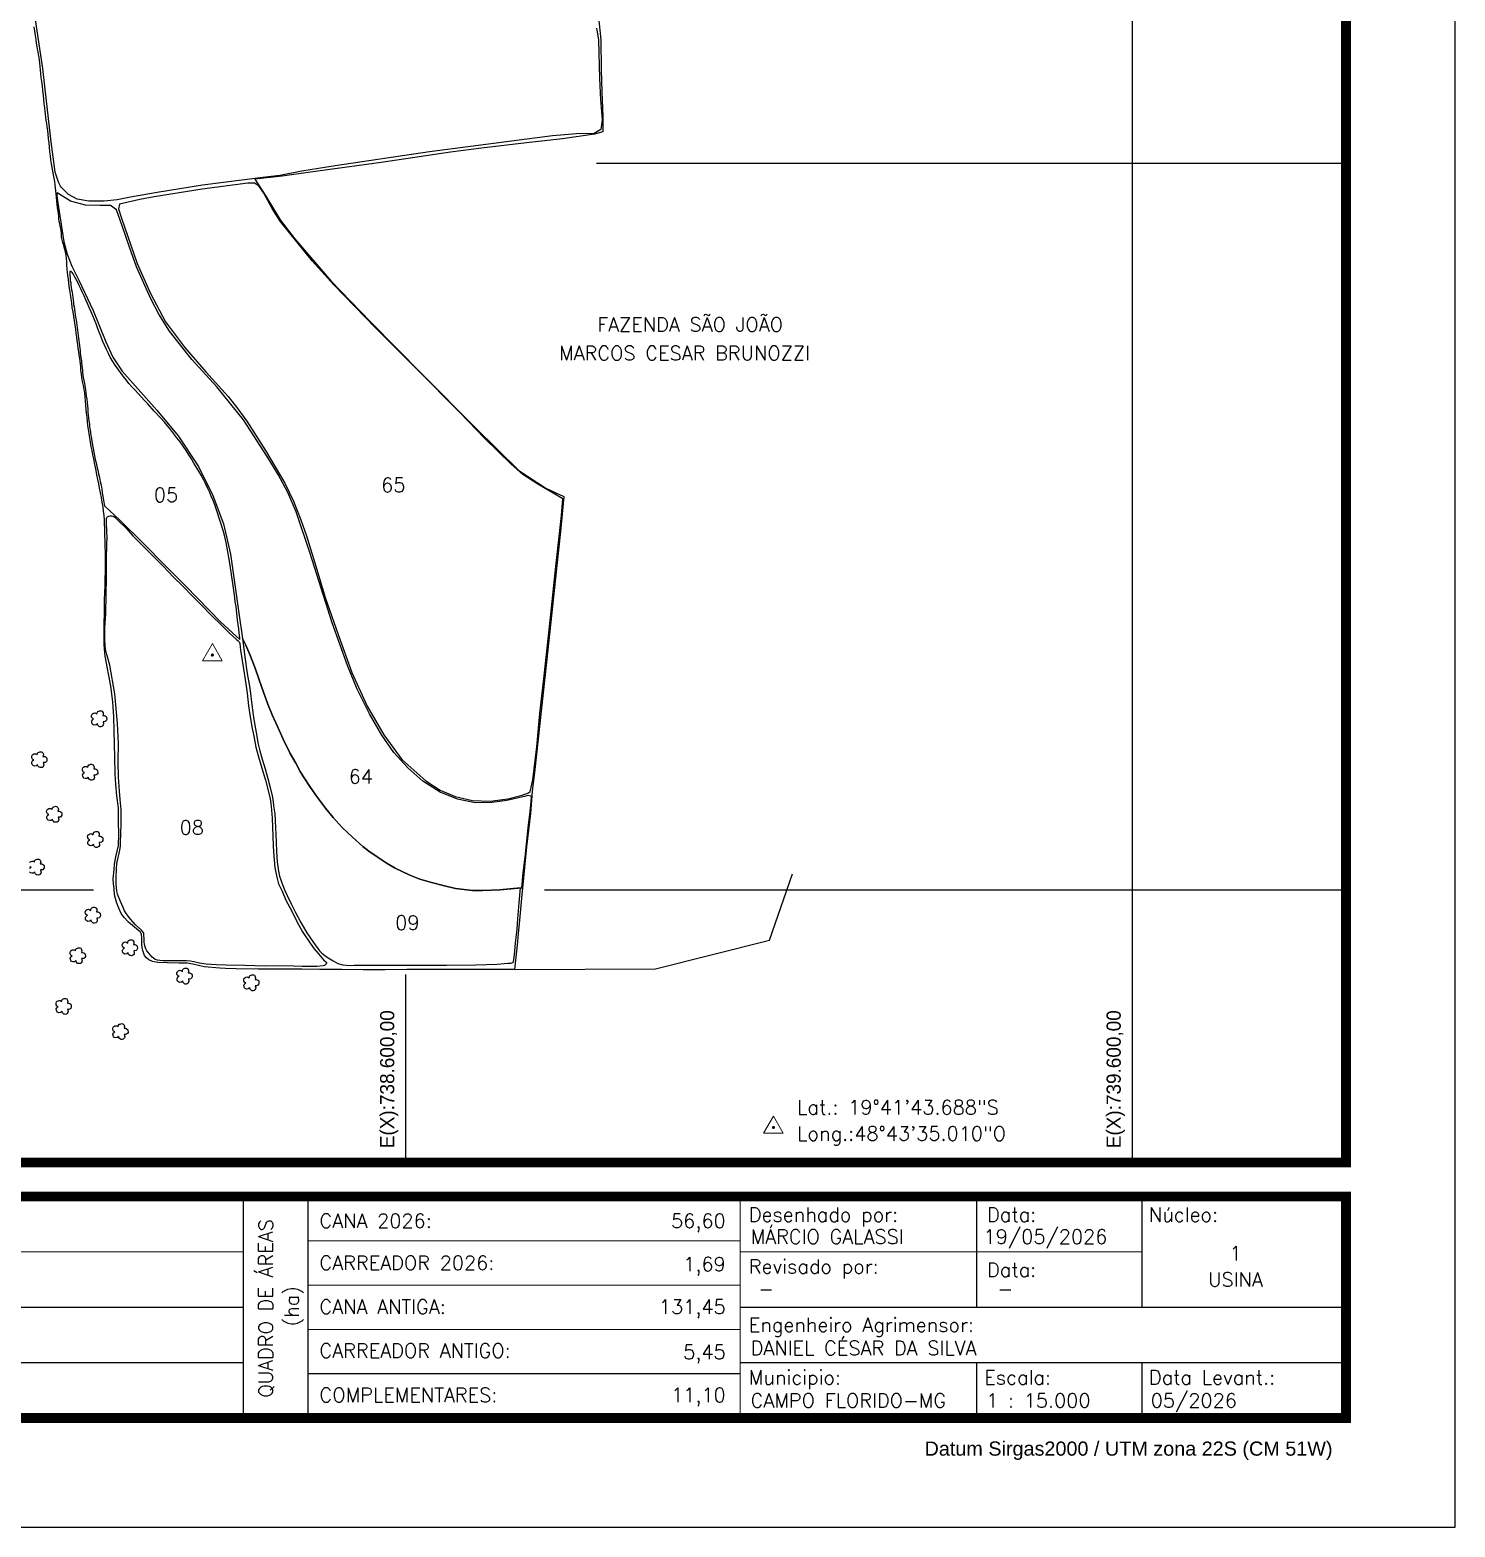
# Model space of a CAD drawing. Extents: x 736895 to 740045, y 7819423 to 7823878.
# Drawn here: x 738083 to 740045, y 7819423 to 7821483 of the extents above; entities that cross this region are included whole.
import ezdxf
from ezdxf.enums import TextEntityAlignment as Align

# ---------------------------------------------------------------- set-up
doc = ezdxf.new("R2010")
doc.units = 0
doc.linetypes.add('CONTINUO', pattern=[0])
doc.linetypes.add('LIN0', pattern=[0])
for name, color, linetype, lineweight in [('0114001139', 1, 'Continuous', 25), ('0114001139064', 5, 'Continuous', 25), ('0114001139065', 5, 'Continuous', 25), ('0114001139066', 5, 'Continuous', 25)]:
    doc.layers.add(name, color=color, linetype=linetype, lineweight=lineweight)
for name, color, linetype in [('0114001139005', 5, 'Continuous'), ('0114001139008', 5, 'Continuous'), ('0114001139009', 5, 'Continuous'), ('_SIMBOLO ARVORE', 118, 'Continuous'), ('MALHA', 8, 'Continuous'), ('MARGEM', 5, 'Continuous'), ('TEXTO', 7, 'Continuous'), ('TEXTO CONFRONTANTES', 7, 'Continuous'), ('TEXTO_NUN_TAL', 7, 'Continuous')]:
    doc.layers.add(name, color=color, linetype=linetype)
doc.styles.add('marcelo', font='arial.ttf')
doc.styles.add('Simplex', font='simplex.shx')

msp = doc.modelspace()

# ---------------------------------------------------------------- linework, layer by layer
msp.add_lwpolyline([(738749.9, 7820190.6), (738943.9, 7820191.2), (739101.1, 7820231), (739132.5, 7820322.3)])
at = {"layer": '0114001139'}
msp.add_lwpolyline([(738865.2, 7821505.2), (738868.7, 7821470), (738869.4, 7821428.7), (738870, 7821398.3), (738871.6, 7821363.7), (738871.5, 7821344.1), (738871.4, 7821343.1), (738860.1, 7821339.9), (738815.9, 7821333.6), (738766.4, 7821328.1), (738704.5, 7821320.6), (738662, 7821315.3), (738566.3, 7821301.2), (738469.1, 7821287.8), (738430, 7821282.4), (738392.7, 7821278.1), (738407.7, 7821254.7), (738427.3, 7821222.2), (738447.1, 7821196.4), (738496.9, 7821138), (738551.5, 7821081.7), (738622.9, 7821009.8), (738696.5, 7820935.4), (738756, 7820877.1), (738792.9, 7820852.9), (738817.8, 7820841.4), (738813.6, 7820798), (738796, 7820630.2), (738777.9, 7820465.9), (738774.3, 7820435.9), (738771.8, 7820405.2), (738766.6, 7820359.3), (738760.9, 7820302.6), (738760, 7820293.5), (738756.6, 7820258.5), (738754.8, 7820239.5), (738753.6, 7820223.9), (738751.8, 7820207.3), (738749.9, 7820190.6), (738734.5, 7820190.6), (738706.8, 7820190.4), (738677.1, 7820190.3), (738647, 7820190.3), (738601.9, 7820190.3), (738572, 7820190.1), (738541.8, 7820190.2), (738512.1, 7820190.4), (738482, 7820190.6), (738457.3, 7820190.7), (738427, 7820191), (738396.9, 7820191.1), (738366.9, 7820191.5), (738351.9, 7820191.8), (738344.5, 7820192.4), (738322.9, 7820194.1), (738307.3, 7820198), (738299.2, 7820199.3), (738288.4, 7820199.3), (738271.6, 7820199.6), (738258.9, 7820200), (738251.6, 7820201.4), (738246.4, 7820203.7), (738243.2, 7820206.4), (738240.8, 7820209.9), (738238.1, 7820216.4), (738237.5, 7820220.2), (738236.9, 7820225.5), (738236.8, 7820234.2), (738236.5, 7820238.7), (738236.1, 7820240), (738234.9, 7820241.8), (738232.8, 7820243.8), (738226.7, 7820248.6), (738218.6, 7820255.7), (738212.8, 7820262.2), (738208.3, 7820267.6), (738205.2, 7820275), (738202.2, 7820283.3), (738199.4, 7820293.1), (738198.7, 7820301.8), (738197.9, 7820308.4), (738197.7, 7820315.3), (738198.7, 7820327.9), (738199.5, 7820335.6), (738201.2, 7820345.3), (738204.6, 7820361.2), (738205.3, 7820377.6), (738204.7, 7820393), (738205, 7820412.8), (738202.7, 7820429.4), (738201.2, 7820445), (738200.1, 7820459.8), (738199.6, 7820482.6), (738199.1, 7820500.4), (738198.2, 7820538.3), (738196.8, 7820558.6), (738194.4, 7820580.2), (738186.6, 7820621.5), (738186.1, 7820626.2), (738185.6, 7820631.7), (738185.2, 7820637.3), (738184.9, 7820642.9), (738184.9, 7820648.4), (738184.9, 7820653.8), (738185, 7820659.4), (738185.2, 7820665.2), (738185.3, 7820671), (738185.4, 7820676.8), (738185.4, 7820682.6), (738185.4, 7820688.1), (738185.4, 7820693), (738185.5, 7820697.5), (738185.7, 7820702), (738185.9, 7820706.5), (738186.2, 7820711.4), (738186.3, 7820716.3), (738186.5, 7820721), (738186.6, 7820725.6), (738186.7, 7820730.5), (738186.8, 7820735.4), (738187, 7820740.4), (738187, 7820745.6), (738187, 7820750.6), (738187, 7820755.6), (738187, 7820760.6), (738186.9, 7820765.8), (738186.7, 7820771.1), (738186.5, 7820776.4), (738186.4, 7820781.7), (738186.2, 7820787), (738186.1, 7820792.4), (738186, 7820797.9), (738185.7, 7820803.5), (738185.4, 7820809.3), (738184.9, 7820815.2), (738184.3, 7820821.1), (738183.5, 7820827.3), (738182.4, 7820833.4), (738181.3, 7820840), (738180, 7820846.5), (738178.9, 7820852.8), (738177.6, 7820858.7), (738176.4, 7820864.9), (738175.2, 7820871.1), (738174, 7820877.1), (738171.9, 7820887.8), (738170.7, 7820893), (738169.6, 7820898.6), (738168.5, 7820904.5), (738167.3, 7820910.4), (738166.2, 7820916.3), (738165.3, 7820922.2), (738164.4, 7820927.9), (738163.5, 7820933.5), (738162.8, 7820939.1), (738162.2, 7820944.7), (738161.6, 7820950.4), (738160.9, 7820955.9), (738160.4, 7820961.3), (738159.9, 7820967), (738159.3, 7820972.7), (738158.9, 7820978.2), (738158.4, 7820983.4), (738157.6, 7820988.9), (738156.6, 7820994.2), (738155.5, 7820999.5), (738154.5, 7821005), (738153.8, 7821010.2), (738153.2, 7821015.1), (738152.8, 7821019.6), (738152.4, 7821023.7), (738151.9, 7821027.6), (738151.5, 7821031.7), (738150.9, 7821035.9), (738150.1, 7821040.4), (738149.3, 7821045.3), (738148.7, 7821050.4), (738148, 7821055.5), (738147.3, 7821060.7), (738146.6, 7821066.1), (738145.9, 7821071.6), (738145.1, 7821077.3), (738144.2, 7821083.4), (738143.2, 7821089.6), (738142.2, 7821095.7), (738141.2, 7821101.7), (738140.4, 7821107.7), (738139.5, 7821113.6), (738138.7, 7821119.6), (738137.9, 7821125.1), (738137.1, 7821130.4), (738136.4, 7821135.6), (738135.8, 7821140.6), (738135.2, 7821145.4), (738134.8, 7821150), (738134.3, 7821154.7), (738133.8, 7821159.4), (738133.5, 7821164.3), (738133.2, 7821169), (738132.6, 7821173.7), (738131.7, 7821178.2), (738130.5, 7821182.5), (738129.4, 7821186.8), (738128.2, 7821191), (738127.4, 7821194.4), (738126.9, 7821196.4), (738126.4, 7821198.5), (738126.3, 7821200.1), (738126.4, 7821202.4), (738126.4, 7821204.9), (738126.1, 7821207), (738125.5, 7821209.7), (738125, 7821211.5), (738124.4, 7821213.8), (738123.9, 7821216.7), (738123.3, 7821220), (738122.8, 7821223.4), (738122.5, 7821226.6), (738122.1, 7821230.2), (738121.6, 7821234.1), (738120.9, 7821238.5), (738120.4, 7821243.3), (738119.8, 7821248.2), (738119.3, 7821253.1), (738119.1, 7821257.8), (738118.7, 7821262.2), (738118.3, 7821266.3), (738117.8, 7821270.4), (738117.1, 7821274.8), (738116.3, 7821279.3), (738115.4, 7821284.2), (738114.5, 7821289.2), (738113.6, 7821294.3), (738112.7, 7821299.4), (738111.8, 7821304.6), (738111.1, 7821310.1), (738110.5, 7821315.9), (738110, 7821322.1), (738109.4, 7821328.1), (738108.6, 7821334.1), (738108, 7821339.8), (738107.4, 7821345.1), (738106.8, 7821350.1), (738106.1, 7821354.9), (738105.4, 7821359.3), (738104.8, 7821363.4), (738104.3, 7821367.4), (738103.8, 7821371.6), (738103.3, 7821376.3), (738102.7, 7821381.7), (738102, 7821387.5), (738101.4, 7821393.6), (738100.7, 7821399.9), (738100, 7821406.3), (738099.2, 7821412.4), (738098.5, 7821418.1), (738097.9, 7821423.4), (738097.3, 7821428.4), (738096.9, 7821433.1), (738096.4, 7821437.5), (738096, 7821441.7), (738095.4, 7821445.7), (738094.8, 7821449.6), (738094.1, 7821453.3), (738093.5, 7821457.1), (738092.8, 7821460.8), (738092.1, 7821465.2), (738091.4, 7821470.4), (738090.6, 7821476), (738089.8, 7821481.8), (738088.9, 7821487.5)], dxfattribs=at)
at = {"layer": '0114001139005', "color": 5, "linetype": 'ByBlock'}
msp.add_lwpolyline([(738269.8, 7820745.6), (738297.5, 7820718.1), (738345, 7820668.7), (738372, 7820644.8), (738371.7, 7820646.9), (738371, 7820653.1), (738370.3, 7820659.3), (738369.5, 7820665.3), (738368.8, 7820671.4), (738366.6, 7820690), (738365.6, 7820696.3), (738364.8, 7820702.6), (738363.9, 7820709), (738363, 7820715.3), (738362.1, 7820721.7), (738358.6, 7820746.2), (738357.6, 7820752.3), (738355.5, 7820765.1), (738353.1, 7820777.9), (738351.8, 7820784.1), (738350.3, 7820790.1), (738348.6, 7820796), (738346.8, 7820801.8), (738343, 7820813), (738341.2, 7820818.7), (738339.2, 7820824.3), (738337.2, 7820830.1), (738334.9, 7820835.9), (738332.5, 7820841.7), (738329.9, 7820847.6), (738327.2, 7820853.5), (738324.4, 7820859.3), (738321.6, 7820864.9), (738318.6, 7820870.6), (738315.5, 7820876.1), (738308.6, 7820887.3), (738305.1, 7820893), (738301.5, 7820898.8), (738297.8, 7820904.7), (738293.8, 7820910.6), (738289.8, 7820916.4), (738285, 7820922.1), (738281.1, 7820927.7), (738276.8, 7820933.1), (738272.4, 7820938.4), (738268, 7820943.6), (738263.4, 7820948.7), (738254.1, 7820959), (738245.1, 7820968.9), (738240.8, 7820973.7), (738227.6, 7820987.7), (738223.3, 7820992.3), (738219.2, 7820997), (738215.3, 7821001.9), (738211.4, 7821006.8), (738207.6, 7821011.8), (738200.4, 7821022), (738196.9, 7821027.1), (738193.7, 7821032.4), (738190.9, 7821038.1), (738188.2, 7821043.9), (738185.5, 7821049.8), (738183, 7821055.8), (738180.6, 7821061.8), (738178.3, 7821067.7), (738176, 7821073.4), (738173.9, 7821079), (738171.7, 7821084.3), (738169.4, 7821089.9), (738167, 7821095.6), (738164.6, 7821101.4), (738162.2, 7821106.9), (738159.8, 7821112.2), (738157.4, 7821117.3), (738155.1, 7821122.3), (738152.8, 7821127.1), (738150.5, 7821131.9), (738148.2, 7821136.6), (738143.9, 7821145), (738142.4, 7821147.9), (738141.1, 7821149.7), (738139.9, 7821150.9), (738138.8, 7821151.7), (738137.8, 7821151.1), (738137.7, 7821149.6), (738137.8, 7821146.5), (738138.2, 7821141.4), (738138.5, 7821138.5), (738139, 7821135.5), (738139.4, 7821132.3), (738139.9, 7821129.1), (738140.3, 7821125.8), (738141, 7821122.4), (738141.4, 7821118.9), (738141.8, 7821115.3), (738142.7, 7821108.4), (738143.1, 7821105.4), (738143.6, 7821102.4), (738144.6, 7821095.6), (738145.1, 7821091.9), (738145.8, 7821088.3), (738146.4, 7821084.7), (738146.9, 7821081.1), (738147.6, 7821077.4), (738149, 7821066.6), (738149.5, 7821063), (738149.9, 7821059.5), (738150.3, 7821056), (738150.7, 7821052.6), (738151.1, 7821049.1), (738151.4, 7821045.6), (738151.9, 7821042), (738152.2, 7821038.6), (738152.7, 7821035.3), (738153.2, 7821032), (738153.7, 7821028.7), (738154.1, 7821025.2), (738154.7, 7821018.4), (738155.2, 7821015.2), (738155.5, 7821012.1), (738155.8, 7821008.8), (738156.2, 7821005), (738156.9, 7821001), (738157.8, 7820996.9), (738159.3, 7820988.5), (738159.9, 7820984.1), (738160.5, 7820979.5), (738161.2, 7820975.2), (738161.8, 7820970.7), (738162.2, 7820966.3), (738162.5, 7820961.9), (738162.6, 7820957.6), (738163.1, 7820953.5), (738163.6, 7820949.6), (738164, 7820945.4), (738164.7, 7820941.1), (738165.1, 7820936.9), (738165.7, 7820932.9), (738166.4, 7820929.2), (738166.9, 7820925.5), (738167.5, 7820921.6), (738168.1, 7820917.2), (738169.8, 7820907.6), (738170.8, 7820902.5), (738171.8, 7820897.5), (738172.9, 7820892.4), (738174.1, 7820887.5), (738175.2, 7820882.6), (738176.3, 7820877.6), (738177.5, 7820872.6), (738178.5, 7820867.3), (738179.7, 7820862), (738180.8, 7820856.8), (738181.8, 7820851.6), (738182.5, 7820846.5), (738183.4, 7820841.8), (738184.3, 7820836.5), (738185.3, 7820830.9), (738185.7, 7820828.5), (738206.3, 7820809.2), (738237.8, 7820778)], close=True, dxfattribs=at)
at = {"layer": '0114001139008'}
msp.add_lwpolyline([(738188.8, 7820790.5), (738188.1, 7820807.3), (738188.5, 7820811.2), (738188.9, 7820812.5), (738189.8, 7820813.3), (738191.7, 7820814.3), (738193.3, 7820814.7), (738195.3, 7820814.6), (738197.4, 7820814.2), (738199.9, 7820813), (738204.3, 7820808.4), (738215.2, 7820797.7), (738224.6, 7820787.4), (738236.9, 7820774.9), (738252.9, 7820758.6), (738266.7, 7820744.9), (738280.2, 7820730.6), (738293.7, 7820717.3), (738306.5, 7820704.4), (738319.4, 7820691.2), (738331.7, 7820678.5), (738346.7, 7820664.2), (738357.6, 7820653.1), (738367.2, 7820644.4), (738369.6, 7820642.6), (738370.9, 7820641.4), (738371.6, 7820640.3), (738371.9, 7820639), (738372.9, 7820629.8), (738374.7, 7820618.4), (738377.1, 7820604.3), (738379.4, 7820589.5), (738381.7, 7820570.9), (738383.9, 7820553.5), (738385.7, 7820541.3), (738388.4, 7820524.5), (738390.9, 7820511.5), (738393.8, 7820496.3), (738397.5, 7820482.9), (738402.2, 7820467.3), (738407.2, 7820450.8), (738411.4, 7820435.1), (738413.6, 7820425.2), (738414.3, 7820418.7), (738415.6, 7820409.6), (738416.4, 7820398.6), (738417, 7820386), (738417.4, 7820374.2), (738417.5, 7820360.2), (738418.5, 7820346.5), (738419.9, 7820330.6), (738422.6, 7820317.3), (738425.2, 7820308.4), (738429.9, 7820298.1), (738435.3, 7820285.7), (738443.2, 7820270.6), (738450.2, 7820256.7), (738457.9, 7820242.4), (738468.6, 7820226.8), (738474.2, 7820219.1), (738479.9, 7820211.9), (738487.1, 7820203.9), (738490.4, 7820201.1), (738491, 7820200), (738490.9, 7820198.9), (738490.5, 7820197.9), (738489.5, 7820196.8), (738488.2, 7820195.8), (738486.6, 7820195.3), (738477.9, 7820194.6), (738457.7, 7820194.8), (738434.7, 7820195.4), (738406.8, 7820195.2), (738378.3, 7820195.9), (738352.9, 7820196.4), (738339.3, 7820196.7), (738325.7, 7820197.7), (738316.5, 7820199.2), (738308.7, 7820200.8), (738303.3, 7820201.9), (738298.2, 7820202.5), (738293.4, 7820202.5), (738289.8, 7820202.4), (738276, 7820202.4), (738266.1, 7820202.5), (738261.7, 7820202.9), (738258.5, 7820203.3), (738255.4, 7820204.4), (738253.1, 7820205.9), (738251.3, 7820207.2), (738246.4, 7820212.8), (738243.9, 7820216.1), (738242.4, 7820218.8), (738241.4, 7820221.5), (738240.7, 7820224.7), (738240.1, 7820228.5), (738240.1, 7820233), (738239.8, 7820237.5), (738239.7, 7820239.3), (738239.5, 7820240.5), (738238.8, 7820241.7), (738236.7, 7820244.7), (738227.9, 7820252.4), (738224.9, 7820255.5), (738221.7, 7820259.3), (738218.1, 7820264), (738215, 7820268.4), (738213.3, 7820271.2), (738211.1, 7820275.9), (738207.4, 7820284), (738203.6, 7820294), (738202.8, 7820296), (738202.3, 7820298.7), (738201.7, 7820307.5), (738201.7, 7820316.9), (738201.9, 7820329), (738202.6, 7820336.3), (738206.5, 7820354.6), (738207.7, 7820360.6), (738207.8, 7820364.1), (738207.7, 7820367.5), (738207.9, 7820375.4), (738208.3, 7820392.7), (738208.5, 7820410.5), (738207.1, 7820424.6), (738206.1, 7820435.7), (738204.8, 7820455), (738204.4, 7820476.5), (738204.6, 7820501.4), (738203.4, 7820528.9), (738199.8, 7820570), (738192.8, 7820609.3), (738188.6, 7820624.1), (738186.8, 7820631.2), (738186.3, 7820636.8), (738186.1, 7820644.3), (738186.2, 7820660.9), (738187.2, 7820679.6), (738188, 7820706.9), (738188.5, 7820729.6), (738188.5, 7820758.2), (738189, 7820787.4)], close=True, dxfattribs=at)
at = {"layer": '0114001139009'}
msp.add_lwpolyline([(738758.3, 7820302.8), (738729.7, 7820300), (738706.1, 7820299.1), (738692.3, 7820299.4), (738680.7, 7820300.5), (738668.9, 7820302.1), (738653.7, 7820305.4), (738635.5, 7820310), (738619.4, 7820314.9), (738605.8, 7820320.4), (738585.6, 7820329.7), (738574.4, 7820336.2), (738560.9, 7820345.5), (738549.5, 7820353.3), (738541.3, 7820359.9), (738527, 7820372.5), (738512.8, 7820386.1), (738500.2, 7820399.6), (738489.7, 7820412.7), (738478.6, 7820427.3), (738469, 7820441), (738459.6, 7820455.4), (738455.1, 7820463), (738449, 7820474.2), (738441.1, 7820487.8), (738436.3, 7820497.2), (738434.3, 7820501.3), (738431.3, 7820507.5), (738425.8, 7820519.8), (738421.4, 7820529.9), (738416.4, 7820541.1), (738410.5, 7820555.4), (738404.3, 7820572), (738398.5, 7820589.3), (738392.9, 7820605.3), (738385.4, 7820624.1), (738380, 7820636.7), (738375.5, 7820645.8), (738378.9, 7820620.6), (738382.1, 7820597.6), (738385.4, 7820577.4), (738388.7, 7820551.1), (738391.1, 7820534.4), (738394.2, 7820516.8), (738397, 7820500.5), (738399.5, 7820491.2), (738402.4, 7820480.1), (738406.6, 7820466.8), (738410.4, 7820453.1), (738413.6, 7820441), (738416.3, 7820429.5), (738417.9, 7820421.7), (738418.4, 7820415.8), (738419.8, 7820404.8), (738420.4, 7820395.9), (738420.9, 7820384.9), (738421.3, 7820376.6), (738421.9, 7820365.7), (738422.3, 7820352.8), (738423.1, 7820338.7), (738425.1, 7820325.8), (738426.3, 7820319.1), (738428.7, 7820312.5), (738431.1, 7820305.9), (738434, 7820299.1), (738437.1, 7820292.5), (738442.4, 7820280.8), (738448.4, 7820269.1), (738455.9, 7820255), (738464, 7820241.1), (738473.2, 7820227.6), (738481.7, 7820216.3), (738484.8, 7820212.9), (738488.7, 7820209.8), (738493.5, 7820206.4), (738500.1, 7820202.3), (738506.5, 7820198.9), (738513.5, 7820196.8), (738518.3, 7820196.3), (738522.9, 7820196), (738529, 7820196.2), (738547.5, 7820196.2), (738580.4, 7820196.2), (738619.2, 7820196.2), (738656.5, 7820196.3), (738696.6, 7820197), (738726, 7820197.7), (738740.9, 7820199), (738744.7, 7820199.2), (738746.2, 7820199.7), (738747.5, 7820200.2), (738748.3, 7820201.2), (738750.1, 7820210.6), (738751.5, 7820226.7), (738753.4, 7820245.9), (738754.3, 7820260.1), (738756.1, 7820282.1)], close=True, dxfattribs=at)
at = {"layer": '0114001139064'}
msp.add_lwpolyline([(738410.5, 7820555.4), (738416.4, 7820541.1), (738421.4, 7820529.9), (738425.8, 7820519.8), (738431.3, 7820507.5), (738434.3, 7820501.3), (738436.3, 7820497.2), (738441.1, 7820487.8), (738449, 7820474.2), (738455.1, 7820463), (738459.6, 7820455.4), (738469, 7820441), (738478.6, 7820427.3), (738489.7, 7820412.7), (738500.2, 7820399.6), (738512.8, 7820386.1), (738527, 7820372.5), (738541.3, 7820359.9), (738549.5, 7820353.3), (738560.9, 7820345.5), (738574.4, 7820336.2), (738585.6, 7820329.7), (738605.8, 7820320.4), (738619.4, 7820314.9), (738635.5, 7820310), (738653.7, 7820305.4), (738668.9, 7820302.1), (738680.7, 7820300.5), (738692.3, 7820299.4), (738706.1, 7820299.1), (738729.7, 7820300), (738760.1, 7820303), (738762, 7820323.3), (738764.4, 7820345), (738768.9, 7820385.3), (738771.4, 7820408.1), (738772.7, 7820421.3), (738773.2, 7820428.4), (738772.3, 7820429.1), (738768.3, 7820429.9), (738765.7, 7820429.2), (738739.3, 7820423.1), (738719, 7820420.2), (738695.6, 7820419.6), (738671.5, 7820424.8), (738647.5, 7820434.4), (738623.8, 7820449.8), (738602.9, 7820468.2), (738583.9, 7820489.1), (738567.5, 7820513), (738550.4, 7820542.2), (738533.3, 7820576.4), (738520.1, 7820608.9), (738499.1, 7820667.6), (738468.5, 7820763), (738449.6, 7820820.3), (738437.8, 7820847), (738424.4, 7820871.7), (738409.6, 7820896.2), (738376.8, 7820946.8), (738340.4, 7820992.2), (738305.9, 7821029.7), (738275.2, 7821068.8), (738260.5, 7821092.2), (738249.4, 7821113.6), (738229.8, 7821157.3), (738219.9, 7821184.6), (738209.9, 7821213.8), (738202.1, 7821235.9), (738194, 7821241.9), (738179.3, 7821241.9), (738159.5, 7821242.2), (738138.7, 7821247.6), (738120.3, 7821259.1), (738119.8, 7821255), (738121.2, 7821245.4), (738129.6, 7821192), (738134.2, 7821174.7), (738140.6, 7821158.5), (738150.3, 7821138.9), (738169.8, 7821097.4), (738187.6, 7821054.3), (738197.1, 7821033.1), (738209.9, 7821013.9), (738257.4, 7820960.3), (738286.9, 7820925), (738314.8, 7820882.7), (738334.7, 7820842.7), (738349.2, 7820803.8), (738358.9, 7820761.8), (738370.5, 7820681), (738375.5, 7820645.8), (738380, 7820636.7), (738385.4, 7820624.1), (738392.9, 7820605.3), (738398.5, 7820589.3), (738404.3, 7820572)], close=True, dxfattribs=at)
at = {"layer": '0114001139065'}
msp.add_lwpolyline([(738760.3, 7820430.2), (738769.2, 7820433.7), (738771.3, 7820435.2), (738775.1, 7820451.3), (738780.5, 7820497.1), (738784.9, 7820542.8), (738790.7, 7820594.6), (738799.1, 7820670.9), (738806.7, 7820744.9), (738814.5, 7820815.1), (738816.3, 7820838.1), (738781.8, 7820858.5), (738761.5, 7820871.8), (738745.3, 7820885.8), (738708.8, 7820921.7), (738674.9, 7820956.6), (738615, 7821017), (738559, 7821072.9), (738501.3, 7821132.5), (738471.5, 7821165.7), (738427.4, 7821220.5), (738416.5, 7821237.8), (738404.7, 7821258.8), (738398.1, 7821268.9), (738391.9, 7821272.5), (738383, 7821272.6), (738320, 7821264.3), (738254, 7821253.6), (738234, 7821250.1), (738206.3, 7821243.6), (738204.6, 7821237.4), (738208.9, 7821224.2), (738230.6, 7821162.2), (738248.7, 7821120.6), (738269.7, 7821081.8), (738295.5, 7821047), (738325, 7821012.9), (738355.8, 7820978.8), (738368.9, 7820962.2), (738381.3, 7820945.1), (738407.3, 7820904.7), (738433.7, 7820859.9), (738445.9, 7820834.9), (738455.6, 7820809.4), (738463.4, 7820787.3), (738476.4, 7820745.4), (738489.3, 7820702.5), (738507, 7820651.4), (738526, 7820599.4), (738547.3, 7820552.9), (738570.2, 7820513.4), (738594.8, 7820479.5), (738627.8, 7820449.9), (738647.5, 7820437.4), (738668.2, 7820428.4), (738692.2, 7820423), (738716.2, 7820422), (738740.5, 7820425.5)], close=True, dxfattribs=at)
at = {"layer": '0114001139066', "linetype": 'ByBlock'}
msp.add_lwpolyline([(738862.6, 7821485.8), (738863.1, 7821483), (738865.7, 7821469.6), (738866.7, 7821416.6), (738868.3, 7821387.1), (738870.6, 7821359.9), (738868.6, 7821346.6), (738859.6, 7821340.9), (738835.2, 7821340.4), (738802.4, 7821337.6), (738632.9, 7821315.5), (738502.9, 7821296.2), (738457, 7821289.2), (738426.8, 7821283.2), (738407.2, 7821280.9), (738320.3, 7821269.7), (738258, 7821259.9), (738221.2, 7821253.1), (738203.2, 7821249.6), (738185.1, 7821248), (738164.1, 7821248), (738147.9, 7821250.6), (738135.8, 7821256.8), (738126.3, 7821266.4), (738124.9, 7821268.5), (738122.5, 7821273.1), (738121.1, 7821276.7), (738117.6, 7821287.7), (738111.9, 7821333.3), (738100.7, 7821430.2), (738083.6, 7821543.9)], dxfattribs=at)
at = {"layer": '_SIMBOLO ARVORE', "linetype": 'CONTINUO'}
for points in [[(738175.8, 7820528.7, 0), (738173.9, 7820527.1, 0), (738171.5, 7820526.8, 0), (738169.7, 7820527.5, 0), (738168.5, 7820528.7, 0), (738168, 7820530.1, 0), (738167.9, 7820532.1, 0), (738168.5, 7820533.4, 0), (738169.2, 7820534.3, 0), (738170.6, 7820535.2, 0), (738169.7, 7820535.5, 0), (738168.9, 7820536.2, 0), (738167.8, 7820537.8, 0), (738167.7, 7820539.8, 0), (738168.4, 7820541.8, 0), (738169.2, 7820542.5, 0), (738170.6, 7820543.3, 0), (738172.1, 7820543.5, 0), (738173.3, 7820543.4, 0), (738174.2, 7820542.9, 0), (738175.2, 7820542, 0), (738175.5, 7820543.8, 0), (738175.8, 7820544.5, 0), (738176.6, 7820545.4, 0), (738177.7, 7820545.9, 0), (738178.8, 7820546.4, 0), (738180.1, 7820546.5, 0), (738181.3, 7820546.3, 0), (738182.2, 7820545.8, 0), (738182.9, 7820545, 0), (738183.6, 7820543.8, 0), (738183.8, 7820542.4, 0), (738183.2, 7820540, 0), (738185, 7820540, 0), (738186.4, 7820539.6, 0), (738187.7, 7820538.6, 0), (738188.5, 7820537.7, 0), (738188.7, 7820534.3, 0), (738187.8, 7820532.8, 0), (738186.7, 7820531.8, 0), (738185, 7820531.4, 0), (738183.5, 7820531.5, 0), (738184.3, 7820528.3, 0), (738183.9, 7820527, 0), (738183, 7820525.7, 0), (738182, 7820524.9, 0), (738180.6, 7820524.6, 0), (738179.2, 7820524.6, 0), (738178.1, 7820524.9, 0), (738176.9, 7820526.1, 0), (738176.1, 7820527.2, 0), (738175.8, 7820528.9, 0)], [(738093.5, 7820472.4, 0), (738091.6, 7820470.8, 0), (738089.2, 7820470.5, 0), (738087.4, 7820471.2, 0), (738086.2, 7820472.4, 0), (738085.7, 7820473.8, 0), (738085.6, 7820475.8, 0), (738086.2, 7820477.1, 0), (738086.9, 7820478, 0), (738088.3, 7820479, 0), (738087.4, 7820479.2, 0), (738086.6, 7820480, 0), (738085.5, 7820481.6, 0), (738085.4, 7820483.5, 0), (738086.1, 7820485.5, 0), (738086.9, 7820486.2, 0), (738088.3, 7820487.1, 0), (738089.8, 7820487.3, 0), (738091, 7820487.1, 0), (738091.9, 7820486.7, 0), (738092.9, 7820485.7, 0), (738093.2, 7820487.5, 0), (738093.5, 7820488.2, 0), (738094.3, 7820489.2, 0), (738095.4, 7820489.6, 0), (738096.5, 7820490.1, 0), (738097.8, 7820490.2, 0), (738099, 7820490, 0), (738099.9, 7820489.5, 0), (738100.6, 7820488.7, 0), (738101.3, 7820487.5, 0), (738101.5, 7820486.1, 0), (738100.9, 7820483.7, 0), (738102.7, 7820483.7, 0), (738104.1, 7820483.4, 0), (738105.4, 7820482.3, 0), (738106.2, 7820481.4, 0), (738106.4, 7820478.1, 0), (738105.5, 7820476.6, 0), (738104.4, 7820475.5, 0), (738102.7, 7820475.1, 0), (738101.2, 7820475.2, 0), (738102, 7820472.1, 0), (738101.6, 7820470.7, 0), (738100.7, 7820469.4, 0), (738099.7, 7820468.6, 0), (738098.3, 7820468.3, 0), (738096.9, 7820468.4, 0), (738095.8, 7820468.7, 0), (738094.6, 7820469.9, 0), (738093.8, 7820470.9, 0), (738093.5, 7820472.6, 0)], [(738163.3, 7820455.1, 0), (738161.4, 7820453.5, 0), (738159, 7820453.2, 0), (738157.3, 7820453.9, 0), (738156.1, 7820455.1, 0), (738155.6, 7820456.5, 0), (738155.4, 7820458.5, 0), (738156.1, 7820459.8, 0), (738156.8, 7820460.7, 0), (738158.2, 7820461.6, 0), (738157.3, 7820461.9, 0), (738156.4, 7820462.6, 0), (738155.4, 7820464.3, 0), (738155.2, 7820466.2, 0), (738155.9, 7820468.2, 0), (738156.7, 7820468.9, 0), (738158.1, 7820469.8, 0), (738159.6, 7820469.9, 0), (738160.8, 7820469.8, 0), (738161.7, 7820469.3, 0), (738162.8, 7820468.4, 0), (738163.1, 7820470.2, 0), (738163.3, 7820470.9, 0), (738164.1, 7820471.9, 0), (738165.3, 7820472.3, 0), (738166.4, 7820472.8, 0), (738167.6, 7820472.9, 0), (738168.8, 7820472.7, 0), (738169.8, 7820472.2, 0), (738170.5, 7820471.4, 0), (738171.1, 7820470.2, 0), (738171.4, 7820468.8, 0), (738170.8, 7820466.4, 0), (738172.5, 7820466.4, 0), (738173.9, 7820466, 0), (738175.3, 7820465, 0), (738176, 7820464.1, 0), (738176.2, 7820460.8, 0), (738175.4, 7820459.2, 0), (738174.3, 7820458.2, 0), (738172.6, 7820457.8, 0), (738171, 7820457.9, 0), (738171.9, 7820454.7, 0), (738171.5, 7820453.4, 0), (738170.6, 7820452.1, 0), (738169.6, 7820451.3, 0), (738168.1, 7820451, 0), (738166.7, 7820451.1, 0), (738165.7, 7820451.4, 0), (738164.4, 7820452.5, 0), (738163.6, 7820453.6, 0), (738163.4, 7820455.3, 0)], [(738114, 7820397.2, 0), (738112.1, 7820395.6, 0), (738109.7, 7820395.3, 0), (738108, 7820396, 0), (738106.8, 7820397.2, 0), (738106.3, 7820398.6, 0), (738106.2, 7820400.6, 0), (738106.8, 7820401.9, 0), (738107.5, 7820402.8, 0), (738108.9, 7820403.7, 0), (738108, 7820404, 0), (738107.1, 7820404.7, 0), (738106.1, 7820406.4, 0), (738105.9, 7820408.3, 0), (738106.7, 7820410.3, 0), (738107.4, 7820411, 0), (738108.9, 7820411.8, 0), (738110.3, 7820412, 0), (738111.5, 7820411.9, 0), (738112.5, 7820411.4, 0), (738113.5, 7820410.5, 0), (738113.8, 7820412.3, 0), (738114.1, 7820413, 0), (738114.8, 7820414, 0), (738116, 7820414.4, 0), (738117.1, 7820414.9, 0), (738118.3, 7820415, 0), (738119.5, 7820414.8, 0), (738120.5, 7820414.3, 0), (738121.2, 7820413.5, 0), (738121.8, 7820412.3, 0), (738122.1, 7820410.9, 0), (738121.5, 7820408.5, 0), (738123.2, 7820408.5, 0), (738124.7, 7820408.1, 0), (738126, 7820407.1, 0), (738126.7, 7820406.2, 0), (738126.9, 7820402.9, 0), (738126.1, 7820401.3, 0), (738125, 7820400.3, 0), (738123.3, 7820399.9, 0), (738121.8, 7820400, 0), (738122.6, 7820396.8, 0), (738122.2, 7820395.5, 0), (738121.3, 7820394.2, 0), (738120.3, 7820393.4, 0), (738118.9, 7820393.1, 0), (738117.4, 7820393.1, 0), (738116.4, 7820393.4, 0), (738115.2, 7820394.6, 0), (738114.3, 7820395.7, 0), (738114.1, 7820397.4, 0)], [(738170.3, 7820362.6, 0), (738168.4, 7820361, 0), (738166, 7820360.7, 0), (738164.3, 7820361.4, 0), (738163.1, 7820362.6, 0), (738162.6, 7820363.9, 0), (738162.5, 7820365.9, 0), (738163.1, 7820367.2, 0), (738163.8, 7820368.2, 0), (738165.2, 7820369.1, 0), (738164.3, 7820369.4, 0), (738163.5, 7820370.1, 0), (738162.4, 7820371.7, 0), (738162.2, 7820373.6, 0), (738163, 7820375.6, 0), (738163.8, 7820376.4, 0), (738165.2, 7820377.2, 0), (738166.7, 7820377.4, 0), (738167.8, 7820377.2, 0), (738168.8, 7820376.8, 0), (738169.8, 7820375.9, 0), (738170.1, 7820377.6, 0), (738170.4, 7820378.3, 0), (738171.1, 7820379.3, 0), (738172.3, 7820379.7, 0), (738173.4, 7820380.2, 0), (738174.7, 7820380.3, 0), (738175.8, 7820380.2, 0), (738176.8, 7820379.7, 0), (738177.5, 7820378.9, 0), (738178.2, 7820377.7, 0), (738178.4, 7820376.3, 0), (738177.8, 7820373.8, 0), (738179.6, 7820373.9, 0), (738181, 7820373.5, 0), (738182.3, 7820372.4, 0), (738183.1, 7820371.6, 0), (738183.3, 7820368.2, 0), (738182.4, 7820366.7, 0), (738181.3, 7820365.7, 0), (738179.6, 7820365.2, 0), (738178.1, 7820365.4, 0), (738178.9, 7820362.2, 0), (738178.5, 7820360.9, 0), (738177.6, 7820359.6, 0), (738176.6, 7820358.8, 0), (738175.2, 7820358.4, 0), (738173.8, 7820358.5, 0), (738172.7, 7820358.8, 0), (738171.5, 7820360, 0), (738170.7, 7820361.1, 0), (738170.4, 7820362.7, 0)], [(738082.3, 7820337.8, 0), (738083.1, 7820338.5, 0), (738084.5, 7820339.3, 0), (738086, 7820339.5, 0), (738087.2, 7820339.4, 0), (738088.1, 7820338.9, 0), (738089.1, 7820338, 0), (738089.4, 7820339.8, 0), (738089.7, 7820340.5, 0), (738090.5, 7820341.4, 0), (738091.6, 7820341.9, 0), (738092.7, 7820342.4, 0), (738094, 7820342.5, 0), (738095.2, 7820342.3, 0), (738096.1, 7820341.8, 0), (738096.9, 7820341, 0), (738097.5, 7820339.8, 0), (738097.7, 7820338.4, 0), (738097.2, 7820335.9, 0), (738098.9, 7820336, 0), (738100.3, 7820335.6, 0), (738101.6, 7820334.6, 0), (738102.4, 7820333.7, 0), (738102.6, 7820330.3, 0), (738101.8, 7820328.8, 0), (738100.7, 7820327.8, 0), (738098.9, 7820327.4, 0), (738097.4, 7820327.5, 0), (738098.2, 7820324.3, 0), (738097.8, 7820323, 0), (738096.9, 7820321.7, 0), (738095.9, 7820320.9, 0), (738094.5, 7820320.5, 0), (738093.1, 7820320.6, 0), (738092, 7820320.9, 0), (738090.8, 7820322.1, 0), (738090, 7820323.2, 0), (738089.7, 7820324.8, 0)], [(738082.4, 7820329.3, 0), (738083.1, 7820330.3, 0), (738084.5, 7820331.2, 0), (738083.6, 7820331.5, 0), (738082.8, 7820332.2, 0)], [(738089.7, 7820324.7, 0), (738087.8, 7820323.1, 0), (738085.4, 7820322.8, 0), (738083.6, 7820323.5, 0), (738082.4, 7820324.7, 0)], [(738167.1, 7820258.4, 0), (738165.2, 7820256.8, 0), (738162.8, 7820256.6, 0), (738161.1, 7820257.2, 0), (738159.9, 7820258.4, 0), (738159.4, 7820259.8, 0), (738159.2, 7820261.8, 0), (738159.9, 7820263.1, 0), (738160.6, 7820264, 0), (738162, 7820265, 0), (738161.1, 7820265.3, 0), (738160.2, 7820266, 0), (738159.2, 7820267.6, 0), (738159, 7820269.5, 0), (738159.7, 7820271.5, 0), (738160.5, 7820272.2, 0), (738161.9, 7820273.1, 0), (738163.4, 7820273.3, 0), (738164.6, 7820273.1, 0), (738165.5, 7820272.7, 0), (738166.6, 7820271.8, 0), (738166.9, 7820273.5, 0), (738167.1, 7820274.2, 0), (738167.9, 7820275.2, 0), (738169, 7820275.6, 0), (738170.2, 7820276.1, 0), (738171.4, 7820276.2, 0), (738172.6, 7820276, 0), (738173.6, 7820275.5, 0), (738174.3, 7820274.8, 0), (738174.9, 7820273.5, 0), (738175.2, 7820272.1, 0), (738174.6, 7820269.7, 0), (738176.3, 7820269.7, 0), (738177.7, 7820269.4, 0), (738179.1, 7820268.3, 0), (738179.8, 7820267.5, 0), (738180, 7820264.1, 0), (738179.2, 7820262.6, 0), (738178.1, 7820261.6, 0), (738176.4, 7820261.1, 0), (738174.8, 7820261.2, 0), (738175.6, 7820258.1, 0), (738175.3, 7820256.7, 0), (738174.4, 7820255.4, 0), (738173.4, 7820254.6, 0), (738171.9, 7820254.3, 0), (738170.5, 7820254.4, 0), (738169.5, 7820254.7, 0), (738168.2, 7820255.9, 0), (738167.4, 7820257, 0), (738167.2, 7820258.6, 0)], [(738146.3, 7820202.7, 0), (738144.4, 7820201.1, 0), (738142, 7820200.8, 0), (738140.3, 7820201.5, 0), (738139.1, 7820202.7, 0), (738138.6, 7820204, 0), (738138.4, 7820206.1, 0), (738139.1, 7820207.3, 0), (738139.8, 7820208.3, 0), (738141.2, 7820209.2, 0), (738140.3, 7820209.5, 0), (738139.4, 7820210.2, 0), (738138.4, 7820211.8, 0), (738138.2, 7820213.8, 0), (738138.9, 7820215.8, 0), (738139.7, 7820216.5, 0), (738141.1, 7820217.3, 0), (738142.6, 7820217.5, 0), (738143.8, 7820217.4, 0), (738144.7, 7820216.9, 0), (738145.8, 7820216, 0), (738146.1, 7820217.8, 0), (738146.3, 7820218.5, 0), (738147.1, 7820219.4, 0), (738148.2, 7820219.9, 0), (738149.4, 7820220.4, 0), (738150.6, 7820220.5, 0), (738151.8, 7820220.3, 0), (738152.8, 7820219.8, 0), (738153.5, 7820219, 0), (738154.1, 7820217.8, 0), (738154.4, 7820216.4, 0), (738153.8, 7820213.9, 0), (738155.5, 7820214, 0), (738156.9, 7820213.6, 0), (738158.3, 7820212.6, 0), (738159, 7820211.7, 0), (738159.2, 7820208.3, 0), (738158.4, 7820206.8, 0), (738157.3, 7820205.8, 0), (738155.6, 7820205.4, 0), (738154, 7820205.5, 0), (738154.8, 7820202.3, 0), (738154.5, 7820201, 0), (738153.6, 7820199.7, 0), (738152.6, 7820198.9, 0), (738151.1, 7820198.6, 0), (738149.7, 7820198.6, 0), (738148.6, 7820198.9, 0), (738147.4, 7820200.1, 0), (738146.6, 7820201.2, 0), (738146.4, 7820202.8, 0)], [(738218, 7820213.5, 0), (738216.1, 7820211.9, 0), (738213.7, 7820211.6, 0), (738212, 7820212.3, 0), (738210.8, 7820213.5, 0), (738210.3, 7820214.9, 0), (738210.1, 7820216.9, 0), (738210.8, 7820218.2, 0), (738211.5, 7820219.1, 0), (738212.9, 7820220.1, 0), (738212, 7820220.3, 0), (738211.1, 7820221.1, 0), (738210.1, 7820222.7, 0), (738209.9, 7820224.6, 0), (738210.6, 7820226.6, 0), (738211.4, 7820227.3, 0), (738212.8, 7820228.2, 0), (738214.3, 7820228.4, 0), (738215.5, 7820228.2, 0), (738216.4, 7820227.8, 0), (738217.5, 7820226.8, 0), (738217.8, 7820228.6, 0), (738218, 7820229.3, 0), (738218.8, 7820230.3, 0), (738219.9, 7820230.7, 0), (738221.1, 7820231.2, 0), (738222.3, 7820231.3, 0), (738223.5, 7820231.1, 0), (738224.5, 7820230.6, 0), (738225.2, 7820229.8, 0), (738225.8, 7820228.6, 0), (738226.1, 7820227.2, 0), (738225.5, 7820224.8, 0), (738227.2, 7820224.8, 0), (738228.6, 7820224.5, 0), (738230, 7820223.4, 0), (738230.7, 7820222.5, 0), (738230.9, 7820219.2, 0), (738230.1, 7820217.7, 0), (738229, 7820216.6, 0), (738227.3, 7820216.2, 0), (738225.7, 7820216.3, 0), (738226.5, 7820213.2, 0), (738226.2, 7820211.8, 0), (738225.3, 7820210.5, 0), (738224.3, 7820209.7, 0), (738222.8, 7820209.4, 0), (738221.4, 7820209.5, 0), (738220.4, 7820209.8, 0), (738219.1, 7820211, 0), (738218.3, 7820212, 0), (738218.1, 7820213.7, 0)], [(738293.3, 7820174.5, 0), (738291.4, 7820173, 0), (738289, 7820172.7, 0), (738287.2, 7820173.3, 0), (738286, 7820174.5, 0), (738285.5, 7820175.9, 0), (738285.4, 7820177.9, 0), (738286, 7820179.2, 0), (738286.7, 7820180.2, 0), (738288.1, 7820181.1, 0), (738287.2, 7820181.4, 0), (738286.4, 7820182.1, 0), (738285.3, 7820183.7, 0), (738285.2, 7820185.6, 0), (738285.9, 7820187.6, 0), (738286.7, 7820188.3, 0), (738288.1, 7820189.2, 0), (738289.6, 7820189.4, 0), (738290.8, 7820189.2, 0), (738291.7, 7820188.8, 0), (738292.7, 7820187.9, 0), (738293, 7820189.6, 0), (738293.3, 7820190.3, 0), (738294.1, 7820191.3, 0), (738295.2, 7820191.7, 0), (738296.3, 7820192.2, 0), (738297.6, 7820192.3, 0), (738298.8, 7820192.2, 0), (738299.7, 7820191.7, 0), (738300.4, 7820190.9, 0), (738301.1, 7820189.6, 0), (738301.3, 7820188.3, 0), (738300.7, 7820185.8, 0), (738302.5, 7820185.8, 0), (738303.9, 7820185.5, 0), (738305.2, 7820184.4, 0), (738306, 7820183.6, 0), (738306.2, 7820180.2, 0), (738305.4, 7820178.7, 0), (738304.2, 7820177.7, 0), (738302.5, 7820177.2, 0), (738301, 7820177.4, 0), (738301.8, 7820174.2, 0), (738301.4, 7820172.8, 0), (738300.5, 7820171.6, 0), (738299.5, 7820170.8, 0), (738298.1, 7820170.4, 0), (738296.7, 7820170.5, 0), (738295.6, 7820170.8, 0), (738294.4, 7820172, 0), (738293.6, 7820173.1, 0), (738293.3, 7820174.7, 0)], [(738385.3, 7820165.3, 0), (738383.4, 7820163.8, 0), (738381, 7820163.5, 0), (738379.3, 7820164.1, 0), (738378.1, 7820165.3, 0), (738377.6, 7820166.7, 0), (738377.4, 7820168.7, 0), (738378.1, 7820170, 0), (738378.8, 7820171, 0), (738380.2, 7820171.9, 0), (738379.3, 7820172.2, 0), (738378.4, 7820172.9, 0), (738377.4, 7820174.5, 0), (738377.2, 7820176.4, 0), (738378, 7820178.4, 0), (738378.7, 7820179.1, 0), (738380.1, 7820180, 0), (738381.6, 7820180.2, 0), (738382.8, 7820180, 0), (738383.7, 7820179.6, 0), (738384.8, 7820178.7, 0), (738385.1, 7820180.4, 0), (738385.3, 7820181.1, 0), (738386.1, 7820182.1, 0), (738387.3, 7820182.5, 0), (738388.4, 7820183, 0), (738389.6, 7820183.1, 0), (738390.8, 7820183, 0), (738391.8, 7820182.5, 0), (738392.5, 7820181.7, 0), (738393.1, 7820180.4, 0), (738393.4, 7820179.1, 0), (738392.8, 7820176.6, 0), (738394.5, 7820176.6, 0), (738395.9, 7820176.3, 0), (738397.3, 7820175.2, 0), (738398, 7820174.4, 0), (738398.2, 7820171, 0), (738397.4, 7820169.5, 0), (738396.3, 7820168.5, 0), (738394.6, 7820168, 0), (738393, 7820168.2, 0), (738393.9, 7820165, 0), (738393.5, 7820163.7, 0), (738392.6, 7820162.4, 0), (738391.6, 7820161.6, 0), (738390.1, 7820161.2, 0), (738388.7, 7820161.3, 0), (738387.7, 7820161.6, 0), (738386.4, 7820162.8, 0), (738385.6, 7820163.9, 0), (738385.4, 7820165.5, 0)], [(738127, 7820132.9, 0), (738125.1, 7820131.3, 0), (738122.7, 7820131, 0), (738121, 7820131.7, 0), (738119.8, 7820132.9, 0), (738119.3, 7820134.2, 0), (738119.2, 7820136.3, 0), (738119.8, 7820137.5, 0), (738120.5, 7820138.5, 0), (738121.9, 7820139.4, 0), (738121, 7820139.7, 0), (738120.1, 7820140.4, 0), (738119.1, 7820142, 0), (738118.9, 7820144, 0), (738119.7, 7820146, 0), (738120.4, 7820146.7, 0), (738121.9, 7820147.5, 0), (738123.3, 7820147.7, 0), (738124.5, 7820147.6, 0), (738125.5, 7820147.1, 0), (738126.5, 7820146.2, 0), (738126.8, 7820148, 0), (738127.1, 7820148.7, 0), (738127.8, 7820149.6, 0), (738129, 7820150.1, 0), (738130.1, 7820150.6, 0), (738131.3, 7820150.7, 0), (738132.5, 7820150.5, 0), (738133.5, 7820150, 0), (738134.2, 7820149.2, 0), (738134.8, 7820148, 0), (738135.1, 7820146.6, 0), (738134.5, 7820144.1, 0), (738136.2, 7820144.2, 0), (738137.7, 7820143.8, 0), (738139, 7820142.8, 0), (738139.7, 7820141.9, 0), (738139.9, 7820138.5, 0), (738139.1, 7820137, 0), (738138, 7820136, 0), (738136.3, 7820135.5, 0), (738134.8, 7820135.7, 0), (738135.6, 7820132.5, 0), (738135.2, 7820131.2, 0), (738134.3, 7820129.9, 0), (738133.3, 7820129.1, 0), (738131.9, 7820128.7, 0), (738130.4, 7820128.8, 0), (738129.4, 7820129.1, 0), (738128.2, 7820130.3, 0), (738127.3, 7820131.4, 0), (738127.1, 7820133, 0)], [(738205, 7820098.2, 0), (738203.1, 7820096.7, 0), (738200.7, 7820096.4, 0), (738199, 7820097, 0), (738197.8, 7820098.2, 0), (738197.3, 7820099.6, 0), (738197.1, 7820101.6, 0), (738197.8, 7820102.9, 0), (738198.5, 7820103.9, 0), (738199.9, 7820104.8, 0), (738199, 7820105.1, 0), (738198.1, 7820105.8, 0), (738197.1, 7820107.4, 0), (738196.9, 7820109.3, 0), (738197.6, 7820111.3, 0), (738198.4, 7820112, 0), (738199.8, 7820112.9, 0), (738201.3, 7820113.1, 0), (738202.5, 7820112.9, 0), (738203.4, 7820112.5, 0), (738204.5, 7820111.6, 0), (738204.8, 7820113.3, 0), (738205, 7820114, 0), (738205.8, 7820115, 0), (738206.9, 7820115.4, 0), (738208.1, 7820115.9, 0), (738209.3, 7820116, 0), (738210.5, 7820115.9, 0), (738211.5, 7820115.4, 0), (738212.2, 7820114.6, 0), (738212.8, 7820113.3, 0), (738213.1, 7820112, 0), (738212.5, 7820109.5, 0), (738214.2, 7820109.5, 0), (738215.6, 7820109.2, 0), (738217, 7820108.1, 0), (738217.7, 7820107.3, 0), (738217.9, 7820103.9, 0), (738217.1, 7820102.4, 0), (738216, 7820101.4, 0), (738214.3, 7820100.9, 0), (738212.7, 7820101.1, 0), (738213.5, 7820097.9, 0), (738213.2, 7820096.5, 0), (738212.3, 7820095.3, 0), (738211.3, 7820094.5, 0), (738209.8, 7820094.1, 0), (738208.4, 7820094.2, 0), (738207.4, 7820094.5, 0), (738206.1, 7820095.7, 0), (738205.3, 7820096.8, 0), (738205.1, 7820098.4, 0)]]:
    msp.add_polyline3d(points, dxfattribs=at)
at = {"layer": 'MALHA'}
for points in [[(739600, 7822475), (739600, 7820459), (739600, 7819928.2)], [(738862.9, 7821300), (739897.5, 7821300)], [(737047.5, 7820300), (738170.2, 7820300)], [(738791.3, 7820300), (739897.5, 7820300)], [(738600, 7820183.4), (738600, 7819928.2)]]:
    msp.add_lwpolyline(points, dxfattribs=at)
at = {"layer": 'MARGEM', "color": 174, "linetype": 'LIN0', "flags": 128}
msp.add_lwpolyline([(740044.5, 7819423.2), (740044.5, 7823878.2), (736894.5, 7823878.2), (736894.5, 7819423.2)], close=True, dxfattribs=at)
at = {"layer": 'MARGEM', "color": 174, "linetype": 'LIN0', "const_width": 13.6, "flags": 128}
for points in [[(739894.5, 7819924.8), (739894.5, 7823728.2), (737044.5, 7823728.2), (737044.5, 7819924.8)], [(737044.5, 7819878.1), (739894.5, 7819878.1), (739894.5, 7819573.2), (737044.5, 7819573.2)]]:
    msp.add_lwpolyline(points, close=True, dxfattribs=at)
at = {"layer": 'MARGEM', "color": 174, "linetype": 'LIN0', "const_width": 1.51, "flags": 128}
for points in [[(738376.7, 7819878.1), (738376.7, 7819576.9)], [(738465.6, 7819878.1), (738465.6, 7819576.9)], [(739060.6, 7819878.1), (739060.6, 7819576.9)], [(739386, 7819725.6), (739386, 7819878.1)], [(739613.6, 7819725.6), (739613.6, 7819878.1)], [(738465.6, 7819817.1), (739060.6, 7819817.1)], [(737406.9, 7819801.9), (738376.7, 7819801.9)], [(739060.6, 7819801.9), (739613.6, 7819801.9)], [(738465.6, 7819756.1), (739060.6, 7819756.1)], [(737406.9, 7819725.6), (738376.7, 7819725.6)], [(739060.6, 7819725.6), (739894.7, 7819725.6)], [(738465.6, 7819695.2), (739060.6, 7819695.2)], [(737044.5, 7819649.4), (738376.7, 7819649.4)], [(739060.6, 7819649.4), (739894.6, 7819649.4)], [(739386, 7819649.4), (739386, 7819573.9)], [(739613.6, 7819649.4), (739613.6, 7819573.9)], [(738465.6, 7819634.2), (739060.6, 7819634.2)]]:
    msp.add_lwpolyline(points, dxfattribs=at)
at = {"layer": 'TEXTO', "color": 7, "lineweight": 9, "flags": 128}
for points in [[(738320.4, 7820615.4), (738347.6, 7820615.4), (738334, 7820638.9)], [(739092.7, 7819965.3), (739119.9, 7819965.3), (739106.3, 7819988.8)]]:
    msp.add_lwpolyline(points, close=True, dxfattribs=at)
at = {"layer": 'TEXTO', "color": 7, "lineweight": 9, "const_width": 2.12, "flags": 128}
for points in [[(738332.9, 7820623.2, -1), (738335.1, 7820623.2, -1)], [(739105.2, 7819973.1, -1), (739107.4, 7819973.1, -1)]]:
    msp.add_lwpolyline(points, format="xyb", close=True, dxfattribs=at)

# ---------------------------------------------------------------- texts
at = {"layer": 'MALHA'}
for s, p in [('E(X):738.600,00', (738590.2, 7819944.5)), ('E(X):739.600,00', (739590.2, 7819944.5))]:
    msp.add_text(s, height=19.5, rotation=90, dxfattribs=at).set_placement(p, align=Align.BOTTOM_LEFT)
at = {"layer": 'MARGEM', "color": 7, "linetype": 'Continuous', "style": 'Simplex'}
for s, p in [('CANA 2026:', (738481.5, 7819854.3)), ('MÁRCIO GALASSI', (739074.9, 7819832.6)), ('19/05/2026', (739395.5, 7819832.6)), ('CARREADOR 2026:', (738481.5, 7819796.6)), ('-', (739085.4, 7819760.6)), ('-', (739414.5, 7819760.6)), ('CANA ANTIGA:', (738481.5, 7819736.1)), ('DANIEL CÉSAR DA SILVA', (739074.9, 7819679.3)), ('CARREADOR ANTIGO:', (738481.5, 7819675.7)), ('COMPLEMENTARES:', (738481.5, 7819614.7)), ('CAMPO FLORIDO-MG', (739074.9, 7819607.1)), ('1 : 15.000', (739399, 7819607.1)), ('05/2026', (739625.6, 7819607.1))]:
    msp.add_text(s, height=19.5, dxfattribs=at).set_placement(p, align=Align.TOP_LEFT)
for s, p in [('56,60', (739040.6, 7819854.3)), ('1,69', (739040.6, 7819794.6)), ('131,45', (739040.6, 7819736.1)), ('5,45', (739040.6, 7819673.9)), ('11,10', (739040.6, 7819614.7))]:
    msp.add_text(s, height=19.5, dxfattribs=at).set_placement(p, align=Align.TOP_RIGHT)
at = {"layer": 'MARGEM', "color": 7, "linetype": 'Continuous', "lineweight": 9}
for s, style, p in [('Desenhado por:', 'Simplex', (739072.4, 7819862.9)), ('Data:', 'Simplex', (739400.3, 7819862.9)), ('Núcleo:', 'Simplex', (739623.1, 7819862.9)), ('Revisado por:', 'Simplex', (739072.4, 7819791.4)), ('Data:', 'Simplex', (739400.3, 7819787)), ('Engenheiro Agrimensor:', 'Simplex', (739072.4, 7819711.1)), ('Municipio:', 'Simplex', (739072.4, 7819638.9)), ('Escala:', 'Simplex', (739396.5, 7819638.9)), ('Data Levant.:', 'Simplex', (739623.1, 7819638.9)), ('Datum Sirgas2000 / UTM zona 22S (CM 51W)', 'marcelo', (739314.3, 7819540.9))]:
    msp.add_text(s, height=19.5, dxfattribs=dict(at, style=style)).set_placement(p, align=Align.TOP_LEFT)
at = {"layer": 'MARGEM', "color": 7, "linetype": 'Continuous', "style": 'Simplex'}
for s, p in [('QUADRO DE ÁREAS', (738407.5, 7819724.2)), ('(ha)', (738443.2, 7819727.2))]:
    msp.add_text(s, height=19.5, rotation=90, dxfattribs=at).set_placement(p, align=Align.MIDDLE_CENTER)
for s, p in [('1', (739742.3, 7819799.9)), ('USINA', (739742.3, 7819763.9))]:
    msp.add_text(s, height=19.5, dxfattribs=at).set_placement(p, align=Align.MIDDLE_CENTER)
at = {"layer": 'TEXTO', "linetype": 'ByBlock', "style": 'Simplex'}
for s, p in [('Lat.: 19°41\'43.688"S', (739139, 7819991.1, 985.2)), ('Long.:48°43\'35.010"O', (739139, 7819954.9, 985.2))]:
    msp.add_text(s, height=19.5, dxfattribs=at).set_placement(p)
at = {"layer": 'TEXTO CONFRONTANTES', "linetype": 'Continuous', "style": 'Simplex'}
for s, p in [('FAZENDA SÃO JOÃO', (738863.8, 7821068.3, -639.6)), ('MARCOS CESAR BRUNOZZI', (738811.3, 7821029, -639.6))]:
    msp.add_text(s, height=19.5, dxfattribs=at).set_placement(p)
at = {"layer": 'TEXTO_NUN_TAL', "linetype": 'Continuous', "style": 'Simplex'}
for s, p in [('65', (738566.3, 7820847.5)), ('05', (738253.5, 7820833.8)), ('64', (738521.6, 7820446.4)), ('08', (738289, 7820376.2)), ('09', (738585.7, 7820245.1))]:
    msp.add_text(s, height=19.5, dxfattribs=at).set_placement(p)

doc.saveas('drawing.dxf')
